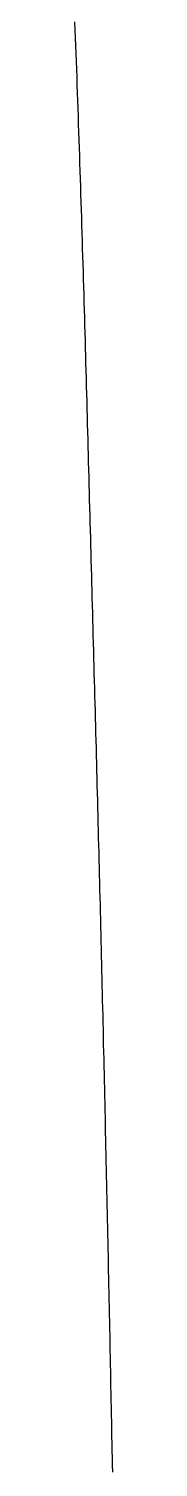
# Model space of a CAD drawing. Extents: x -49093 to 31248, y -90776 to -12497.
# Drawn here: x -26826 to -26704, y -26378 to -21748 of the extents above; entities that cross this region are included whole.
import ezdxf

# ---------------------------------------------------------------- set-up
doc = ezdxf.new("R2010")
doc.units = 0
doc.header["$MEASUREMENT"] = 0
doc.layers.get('0').update_dxf_attribs({"linetype": 'CONTINUOUS'})

msp = doc.modelspace()

# ---------------------------------------------------------------- linework, layer by layer
for p, q in [((-26825.5, -21726.3, 14394), (-26824.5, -21751.8, 14378.7)), ((-26824.5, -21751.8, 14378.7), (-26823.6, -21777.2, 14363.5)), ((-26823.6, -21777.2, 14363.5), (-26822.7, -21802.7, 14348.2)), ((-26822.7, -21802.7, 14348.2), (-26821.7, -21828.1, 14332.9)), ((-26821.7, -21828.1, 14332.9), (-26820.8, -21853.4, 14317.5)), ((-26820.8, -21853.4, 14317.5), (-26819.9, -21878.8, 14302.1)), ((-26819.9, -21878.8, 14302.1), (-26819, -21904.1, 14286.6)), ((-26819, -21904.1, 14286.6), (-26818.1, -21929.4, 14271.1)), ((-26818.1, -21929.4, 14271.1), (-26817.2, -21954.7, 14255.6)), ((-26817.2, -21954.7, 14255.6), (-26816.3, -21980, 14240)), ((-26816.3, -21980, 14240), (-26815.4, -22005.2, 14224.4)), ((-26815.4, -22005.2, 14224.4), (-26814.5, -22030.4, 14208.7)), ((-26814.5, -22030.4, 14208.7), (-26813.7, -22055.6, 14193)), ((-26813.7, -22055.6, 14193), (-26812.8, -22080.7, 14177.3)), ((-26812.8, -22080.7, 14177.3), (-26812, -22105.9, 14161.5)), ((-26812, -22105.9, 14161.5), (-26811.1, -22131, 14145.7)), ((-26811.1, -22131, 14145.7), (-26810.3, -22156.1, 14129.9)), ((-26810.3, -22156.1, 14129.9), (-26809.4, -22181.1, 14114)), ((-26809.4, -22181.1, 14114), (-26808.6, -22206.2, 14098.1)), ((-26808.6, -22206.2, 14098.1), (-26807.8, -22231.2, 14082.1)), ((-26807.8, -22231.2, 14082.1), (-26807, -22256.1, 14066.1)), ((-26807, -22256.1, 14066.1), (-26806.2, -22281.1, 14050.1)), ((-26806.2, -22281.1, 14050.1), (-26805.4, -22306.1, 14034)), ((-26805.4, -22306.1, 14034), (-26804.6, -22331, 14017.9)), ((-26804.6, -22331, 14017.9), (-26803.8, -22355.9, 14001.7)), ((-26803.8, -22355.9, 14001.7), (-26803.1, -22380.7, 13985.6)), ((-26803.1, -22380.7, 13985.6), (-26802.3, -22405.6, 13969.4)), ((-26802.3, -22405.6, 13969.4), (-26801.5, -22430.4, 13953.1)), ((-26801.5, -22430.4, 13953.1), (-26800.8, -22455.2, 13936.8)), ((-26800.8, -22455.2, 13936.8), (-26800, -22480, 13920.5)), ((-26800, -22480, 13920.5), (-26799.3, -22504.8, 13904.2)), ((-26799.3, -22504.8, 13904.2), (-26798.6, -22529.6, 13887.8)), ((-26798.6, -22529.6, 13887.8), (-26797.8, -22554.3, 13871.4)), ((-26797.8, -22554.3, 13871.4), (-26797.1, -22579, 13855)), ((-26797.1, -22579, 13855), (-26796.4, -22603.7, 13838.6)), ((-26796.4, -22603.7, 13838.6), (-26795.7, -22628.4, 13822.1)), ((-26795.7, -22628.4, 13822.1), (-26795, -22653, 13805.6)), ((-26795, -22653, 13805.6), (-26794.3, -22677.7, 13789)), ((-26794.3, -22677.7, 13789), (-26793.6, -22702.3, 13772.5)), ((-26793.6, -22702.3, 13772.5), (-26792.9, -22726.9, 13755.9)), ((-26792.9, -22726.9, 13755.9), (-26792.2, -22751.5, 13739.3)), ((-26792.2, -22751.5, 13739.3), (-26791.5, -22776.1, 13722.6)), ((-26791.5, -22776.1, 13722.6), (-26790.8, -22800.6, 13706)), ((-26790.8, -22800.6, 13706), (-26790.1, -22825.2, 13689.3)), ((-26790.1, -22825.2, 13689.3), (-26789.4, -22849.7, 13672.6)), ((-26789.4, -22849.7, 13672.6), (-26788.8, -22874.2, 13655.9)), ((-26788.8, -22874.2, 13655.9), (-26788.1, -22898.7, 13639.1)), ((-26788.1, -22898.7, 13639.1), (-26787.4, -22923.2, 13622.4)), ((-26787.4, -22923.2, 13622.4), (-26786.8, -22947.7, 13605.6)), ((-26786.8, -22947.7, 13605.6), (-26786.1, -22972.2, 13588.8)), ((-26786.1, -22972.2, 13588.8), (-26785.4, -22996.6, 13571.9)), ((-26785.4, -22996.6, 13571.9), (-26784.8, -23021, 13555.1)), ((-26784.8, -23021, 13555.1), (-26784.1, -23045.5, 13538.2)), ((-26784.1, -23045.5, 13538.2), (-26783.5, -23069.9, 13521.3)), ((-26783.5, -23069.9, 13521.3), (-26782.8, -23094.3, 13504.4)), ((-26782.8, -23094.3, 13504.4), (-26782.1, -23118.7, 13487.5)), ((-26782.1, -23118.7, 13487.5), (-26781.5, -23143.1, 13470.6)), ((-26781.5, -23143.1, 13470.6), (-26780.8, -23167.4, 13453.7)), ((-26780.8, -23167.4, 13453.7), (-26780.2, -23191.8, 13436.7)), ((-26780.2, -23191.8, 13436.7), (-26779.5, -23216.2, 13419.7)), ((-26779.5, -23216.2, 13419.7), (-26778.9, -23240.5, 13402.8)), ((-26778.9, -23240.5, 13402.8), (-26778.3, -23264.8, 13385.8)), ((-26778.3, -23264.8, 13385.8), (-26777.6, -23289.2, 13368.8)), ((-26777.6, -23289.2, 13368.8), (-26777, -23313.5, 13351.8)), ((-26777, -23313.5, 13351.8), (-26776.3, -23337.8, 13334.7)), ((-26776.3, -23337.8, 13334.7), (-26775.7, -23362.1, 13317.7)), ((-26775.7, -23362.1, 13317.7), (-26775, -23386.4, 13300.6)), ((-26775, -23386.4, 13300.6), (-26774.4, -23410.7, 13283.6)), ((-26774.4, -23410.7, 13283.6), (-26773.7, -23435, 13266.5)), ((-26773.7, -23435, 13266.5), (-26773.1, -23459.3, 13249.5)), ((-26773.1, -23459.3, 13249.5), (-26772.4, -23483.5, 13232.4)), ((-26772.4, -23483.5, 13232.4), (-26771.8, -23507.8, 13215.3)), ((-26771.8, -23507.8, 13215.3), (-26771.1, -23532, 13198.2)), ((-26771.1, -23532, 13198.2), (-26770.5, -23556.3, 13181.1)), ((-26770.5, -23556.3, 13181.1), (-26769.8, -23580.5, 13164)), ((-26769.8, -23580.5, 13164), (-26769.2, -23604.8, 13146.8)), ((-26769.2, -23604.8, 13146.8), (-26768.5, -23629, 13129.7)), ((-26768.5, -23629, 13129.7), (-26767.8, -23653.2, 13112.6)), ((-26767.8, -23653.2, 13112.6), (-26767.2, -23677.5, 13095.4)), ((-26767.2, -23677.5, 13095.4), (-26766.5, -23701.7, 13078.2)), ((-26766.5, -23701.7, 13078.2), (-26765.9, -23725.9, 13061.1)), ((-26765.9, -23725.9, 13061.1), (-26765.2, -23750.1, 13043.9)), ((-26765.2, -23750.1, 13043.9), (-26764.6, -23774.3, 13026.7)), ((-26764.6, -23774.3, 13026.7), (-26763.9, -23798.4, 13009.5)), ((-26763.9, -23798.4, 13009.5), (-26763.3, -23822.6, 12992.3)), ((-26763.3, -23822.6, 12992.3), (-26762.6, -23846.8, 12975)), ((-26762.6, -23846.8, 12975), (-26762, -23870.9, 12957.8)), ((-26762, -23870.9, 12957.8), (-26761.3, -23895.1, 12940.5)), ((-26761.3, -23895.1, 12940.5), (-26760.7, -23919.2, 12923.3)), ((-26760.7, -23919.2, 12923.3), (-26760, -23943.3, 12906)), ((-26760, -23943.3, 12906), (-26759.4, -23967.4, 12888.7)), ((-26759.4, -23967.4, 12888.7), (-26758.8, -23991.5, 12871.4)), ((-26758.8, -23991.5, 12871.4), (-26758.1, -24015.6, 12854.1)), ((-26758.1, -24015.6, 12854.1), (-26757.5, -24039.7, 12836.7)), ((-26757.5, -24039.7, 12836.7), (-26756.8, -24063.8, 12819.4)), ((-26756.8, -24063.8, 12819.4), (-26756.2, -24087.9, 12802)), ((-26756.2, -24087.9, 12802), (-26755.6, -24111.9, 12784.7)), ((-26755.6, -24111.9, 12784.7), (-26754.9, -24136, 12767.3)), ((-26754.9, -24136, 12767.3), (-26754.3, -24160, 12749.9)), ((-26754.3, -24160, 12749.9), (-26753.7, -24184.1, 12732.5)), ((-26753.7, -24184.1, 12732.5), (-26753, -24208.1, 12715.1)), ((-26753, -24208.1, 12715.1), (-26752.4, -24232.1, 12697.6)), ((-26752.4, -24232.1, 12697.6), (-26751.8, -24256.1, 12680.2)), ((-26751.8, -24256.1, 12680.2), (-26751.2, -24280.1, 12662.7)), ((-26751.2, -24280.1, 12662.7), (-26750.5, -24304.1, 12645.2)), ((-26750.5, -24304.1, 12645.2), (-26749.9, -24328, 12627.7)), ((-26749.9, -24328, 12627.7), (-26749.3, -24352, 12610.2)), ((-26749.3, -24352, 12610.2), (-26748.7, -24375.9, 12592.7)), ((-26748.7, -24375.9, 12592.7), (-26748.1, -24399.9, 12575.2)), ((-26748.1, -24399.9, 12575.2), (-26747.5, -24423.8, 12557.6)), ((-26747.5, -24423.8, 12557.6), (-26746.9, -24447.7, 12540)), ((-26746.9, -24447.7, 12540), (-26746.3, -24471.6, 12522.4)), ((-26746.3, -24471.6, 12522.4), (-26745.7, -24495.5, 12504.8)), ((-26745.7, -24495.5, 12504.8), (-26745.1, -24519.4, 12487.2)), ((-26745.1, -24519.4, 12487.2), (-26744.5, -24543.2, 12469.6)), ((-26744.5, -24543.2, 12469.6), (-26743.9, -24567.1, 12451.9)), ((-26743.9, -24567.1, 12451.9), (-26743.3, -24590.9, 12434.2)), ((-26743.3, -24590.9, 12434.2), (-26742.7, -24614.8, 12416.6)), ((-26742.7, -24614.8, 12416.6), (-26742.1, -24638.6, 12398.9)), ((-26742.1, -24638.6, 12398.9), (-26741.6, -24662.4, 12381.1)), ((-26741.6, -24662.4, 12381.1), (-26741, -24686.2, 12363.4)), ((-26741, -24686.2, 12363.4), (-26740.4, -24710, 12345.7)), ((-26740.4, -24710, 12345.7), (-26739.8, -24733.7, 12327.9)), ((-26739.8, -24733.7, 12327.9), (-26739.3, -24757.5, 12310.1)), ((-26739.3, -24757.5, 12310.1), (-26738.7, -24781.2, 12292.3)), ((-26738.7, -24781.2, 12292.3), (-26738.1, -24805, 12274.5)), ((-26738.1, -24805, 12274.5), (-26737.6, -24828.7, 12256.7)), ((-26737.6, -24828.7, 12256.7), (-26737, -24852.4, 12238.8)), ((-26737, -24852.4, 12238.8), (-26736.5, -24876.1, 12221)), ((-26736.5, -24876.1, 12221), (-26735.9, -24899.8, 12203.1)), ((-26735.9, -24899.8, 12203.1), (-26735.3, -24923.5, 12185.2)), ((-26735.3, -24923.5, 12185.2), (-26734.8, -24947.2, 12167.3)), ((-26734.8, -24947.2, 12167.3), (-26734.2, -24970.8, 12149.4)), ((-26734.2, -24970.8, 12149.4), (-26733.7, -24994.5, 12131.5)), ((-26733.7, -24994.5, 12131.5), (-26733.2, -25018.1, 12113.5)), ((-26733.2, -25018.1, 12113.5), (-26732.6, -25041.8, 12095.6)), ((-26732.6, -25041.8, 12095.6), (-26732.1, -25065.4, 12077.6)), ((-26732.1, -25065.4, 12077.6), (-26731.5, -25089, 12059.6)), ((-26731.5, -25089, 12059.6), (-26731, -25112.6, 12041.6)), ((-26731, -25112.6, 12041.6), (-26730.5, -25136.2, 12023.6)), ((-26730.5, -25136.2, 12023.6), (-26729.9, -25159.8, 12005.6)), ((-26729.9, -25159.8, 12005.6), (-26729.4, -25183.3, 11987.6)), ((-26729.4, -25183.3, 11987.6), (-26728.9, -25206.9, 11969.5)), ((-26728.9, -25206.9, 11969.5), (-26728.3, -25230.4, 11951.4)), ((-26728.3, -25230.4, 11951.4), (-26727.8, -25254, 11933.4)), ((-26727.8, -25254, 11933.4), (-26727.3, -25277.5, 11915.3)), ((-26727.3, -25277.5, 11915.3), (-26726.8, -25301, 11897.2)), ((-26726.8, -25301, 11897.2), (-26726.2, -25324.5, 11879.1)), ((-26726.2, -25324.5, 11879.1), (-26725.7, -25348, 11860.9)), ((-26725.7, -25348, 11860.9), (-26725.2, -25371.5, 11842.8)), ((-26725.2, -25371.5, 11842.8), (-26724.7, -25395, 11824.6)), ((-26724.7, -25395, 11824.6), (-26724.2, -25418.5, 11806.4)), ((-26724.2, -25418.5, 11806.4), (-26723.7, -25441.9, 11788.3)), ((-26723.7, -25441.9, 11788.3), (-26723.1, -25465.4, 11770.1)), ((-26723.1, -25465.4, 11770.1), (-26722.6, -25488.8, 11751.8)), ((-26722.6, -25488.8, 11751.8), (-26722.1, -25512.2, 11733.6)), ((-26722.1, -25512.2, 11733.6), (-26721.6, -25535.6, 11715.4)), ((-26721.6, -25535.6, 11715.4), (-26721.1, -25559, 11697.1)), ((-26721.1, -25559, 11697.1), (-26720.6, -25582.4, 11678.8)), ((-26720.6, -25582.4, 11678.8), (-26720.1, -25605.8, 11660.6)), ((-26720.1, -25605.8, 11660.6), (-26719.6, -25629.2, 11642.3)), ((-26719.6, -25629.2, 11642.3), (-26719.1, -25652.5, 11624)), ((-26719.1, -25652.5, 11624), (-26718.6, -25675.9, 11605.6)), ((-26718.6, -25675.9, 11605.6), (-26718.1, -25699.2, 11587.3)), ((-26718.1, -25699.2, 11587.3), (-26717.6, -25722.5, 11569)), ((-26717.6, -25722.5, 11569), (-26717.2, -25745.9, 11550.6)), ((-26717.2, -25745.9, 11550.6), (-26716.7, -25769.2, 11532.2)), ((-26716.7, -25769.2, 11532.2), (-26716.2, -25792.5, 11513.8)), ((-26716.2, -25792.5, 11513.8), (-26715.7, -25815.7, 11495.4)), ((-26715.7, -25815.7, 11495.4), (-26715.2, -25839, 11477)), ((-26715.2, -25839, 11477), (-26714.7, -25862.3, 11458.6)), ((-26714.7, -25862.3, 11458.6), (-26714.3, -25885.5, 11440.1)), ((-26714.3, -25885.5, 11440.1), (-26713.8, -25908.8, 11421.7)), ((-26713.8, -25908.8, 11421.7), (-26713.3, -25932, 11403.2)), ((-26713.3, -25932, 11403.2), (-26712.8, -25955.2, 11384.7)), ((-26712.8, -25955.2, 11384.7), (-26712.4, -25978.4, 11366.2)), ((-26712.4, -25978.4, 11366.2), (-26711.9, -26001.6, 11347.7)), ((-26711.9, -26001.6, 11347.7), (-26711.4, -26024.8, 11329.2)), ((-26711.4, -26024.8, 11329.2), (-26711, -26048, 11310.6)), ((-26711, -26048, 11310.6), (-26710.5, -26071.2, 11292.1)), ((-26710.5, -26071.2, 11292.1), (-26710, -26094.3, 11273.5)), ((-26710, -26094.3, 11273.5), (-26709.6, -26117.5, 11254.9)), ((-26709.6, -26117.5, 11254.9), (-26709.1, -26140.6, 11236.4)), ((-26709.1, -26140.6, 11236.4), (-26708.7, -26163.7, 11217.7)), ((-26708.7, -26163.7, 11217.7), (-26708.2, -26186.8, 11199.1)), ((-26708.2, -26186.8, 11199.1), (-26707.8, -26209.9, 11180.5)), ((-26707.8, -26209.9, 11180.5), (-26707.3, -26233, 11161.8)), ((-26707.3, -26233, 11161.8), (-26706.9, -26256.1, 11143.2)), ((-26706.9, -26256.1, 11143.2), (-26706.4, -26279.2, 11124.5)), ((-26706.4, -26279.2, 11124.5), (-26706, -26302.2, 11105.8)), ((-26706, -26302.2, 11105.8), (-26705.5, -26325.3, 11087.1)), ((-26705.5, -26325.3, 11087.1), (-26705.1, -26348.3, 11068.4)), ((-26705.1, -26348.3, 11068.4), (-26704.7, -26371.3, 11049.7)), ((-26704.7, -26371.3, 11049.7), (-26704.2, -26394.3, 11030.9))]:
    msp.add_line(p, q)

doc.saveas('drawing.dxf')
